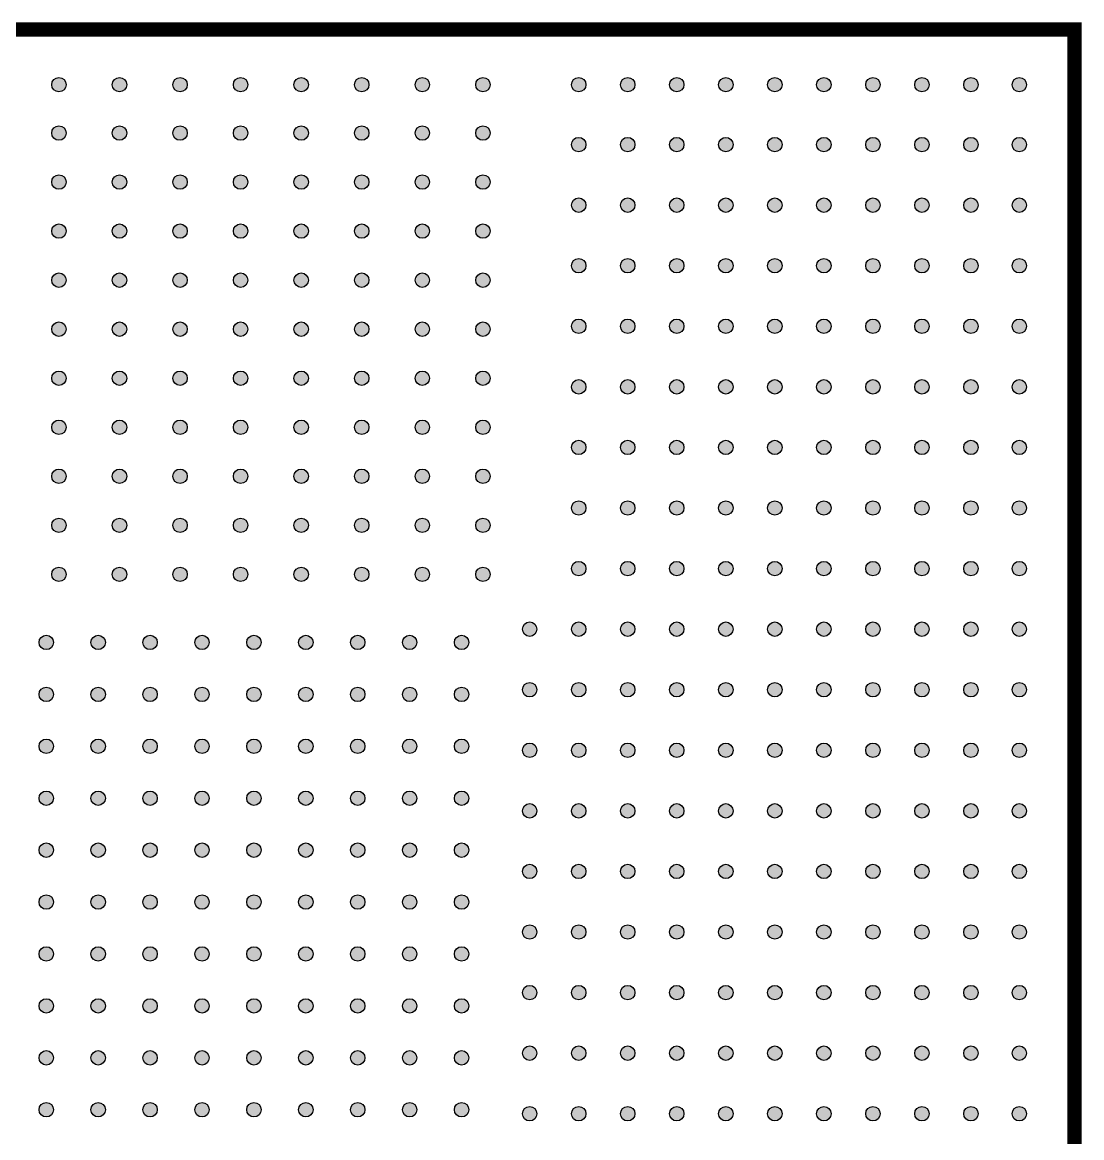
# Model space of a CAD drawing. Extents: x -754 to 779, y -779 to 754.
# Drawn here: x 19 to 754, y -19 to 754 of the extents above; entities that cross this region are included whole.
import ezdxf

# ---------------------------------------------------------------- set-up
doc = ezdxf.new("R2010")
doc.units = 0
doc.header["$MEASUREMENT"] = 0
doc.layers.add('PART_PADS_SMD_TOP', color=20, linetype='CONTINUOUS')
doc.layers.add('SILKSCREEN_OUTLINES_TOP', color=104, linetype='CONTINUOUS')

msp = doc.modelspace()

# ---------------------------------------------------------------- hatches: boundary and pattern name
at = {"layer": 'PART_PADS_SMD_TOP'}
h = msp.add_hatch(color=256, dxfattribs=at)
edge = h.paths.add_edge_path()
edge.add_arc((44.78, 710.75), 5, 0, 360)
h = msp.add_hatch(color=256, dxfattribs=at)
edge = h.paths.add_edge_path()
edge.add_arc((86.78, 710.75), 5, 0, 360)
h = msp.add_hatch(color=256, dxfattribs=at)
edge = h.paths.add_edge_path()
edge.add_arc((128.78, 710.75), 5, 0, 360)
h = msp.add_hatch(color=256, dxfattribs=at)
edge = h.paths.add_edge_path()
edge.add_arc((170.78, 710.75), 5, 0, 360)
h = msp.add_hatch(color=256, dxfattribs=at)
edge = h.paths.add_edge_path()
edge.add_arc((212.78, 710.75), 5, 0, 360)
h = msp.add_hatch(color=256, dxfattribs=at)
edge = h.paths.add_edge_path()
edge.add_arc((254.78, 710.75), 5, 0, 360)
h = msp.add_hatch(color=256, dxfattribs=at)
edge = h.paths.add_edge_path()
edge.add_arc((296.78, 710.75), 5, 0, 360)
h = msp.add_hatch(color=256, dxfattribs=at)
edge = h.paths.add_edge_path()
edge.add_arc((338.78, 710.75), 5, 0, 360)
h = msp.add_hatch(color=256, dxfattribs=at)
edge = h.paths.add_edge_path()
edge.add_arc((405.22, 710.75), 5, 0, 360)
h = msp.add_hatch(color=256, dxfattribs=at)
edge = h.paths.add_edge_path()
edge.add_arc((439.22, 710.75), 5, 0, 360)
h = msp.add_hatch(color=256, dxfattribs=at)
edge = h.paths.add_edge_path()
edge.add_arc((473.22, 710.75), 5, 0, 360)
h = msp.add_hatch(color=256, dxfattribs=at)
edge = h.paths.add_edge_path()
edge.add_arc((507.22, 710.75), 5, 0, 360)
h = msp.add_hatch(color=256, dxfattribs=at)
edge = h.paths.add_edge_path()
edge.add_arc((541.22, 710.75), 5, 0, 360)
h = msp.add_hatch(color=256, dxfattribs=at)
edge = h.paths.add_edge_path()
edge.add_arc((575.22, 710.75), 5, 0, 360)
h = msp.add_hatch(color=256, dxfattribs=at)
edge = h.paths.add_edge_path()
edge.add_arc((609.22, 710.75), 5, 0, 360)
h = msp.add_hatch(color=256, dxfattribs=at)
edge = h.paths.add_edge_path()
edge.add_arc((643.22, 710.75), 5, 0, 360)
h = msp.add_hatch(color=256, dxfattribs=at)
edge = h.paths.add_edge_path()
edge.add_arc((677.22, 710.75), 5, 0, 360)
h = msp.add_hatch(color=256, dxfattribs=at)
edge = h.paths.add_edge_path()
edge.add_arc((710.75, 710.75), 5, 0, 360)
h = msp.add_hatch(color=256, dxfattribs=at)
edge = h.paths.add_edge_path()
edge.add_arc((44.78, 677.22), 5, 0, 360)
h = msp.add_hatch(color=256, dxfattribs=at)
edge = h.paths.add_edge_path()
edge.add_arc((86.78, 677.22), 5, 0, 360)
h = msp.add_hatch(color=256, dxfattribs=at)
edge = h.paths.add_edge_path()
edge.add_arc((128.78, 677.22), 5, 0, 360)
h = msp.add_hatch(color=256, dxfattribs=at)
edge = h.paths.add_edge_path()
edge.add_arc((170.78, 677.22), 5, 0, 360)
h = msp.add_hatch(color=256, dxfattribs=at)
edge = h.paths.add_edge_path()
edge.add_arc((212.78, 677.22), 5, 0, 360)
h = msp.add_hatch(color=256, dxfattribs=at)
edge = h.paths.add_edge_path()
edge.add_arc((254.78, 677.22), 5, 0, 360)
h = msp.add_hatch(color=256, dxfattribs=at)
edge = h.paths.add_edge_path()
edge.add_arc((296.78, 677.22), 5, 0, 360)
h = msp.add_hatch(color=256, dxfattribs=at)
edge = h.paths.add_edge_path()
edge.add_arc((338.78, 677.22), 5, 0, 360)
h = msp.add_hatch(color=256, dxfattribs=at)
edge = h.paths.add_edge_path()
edge.add_arc((405.22, 669.22), 5, 0, 360)
h = msp.add_hatch(color=256, dxfattribs=at)
edge = h.paths.add_edge_path()
edge.add_arc((439.22, 669.22), 5, 0, 360)
h = msp.add_hatch(color=256, dxfattribs=at)
edge = h.paths.add_edge_path()
edge.add_arc((473.22, 669.22), 5, 0, 360)
h = msp.add_hatch(color=256, dxfattribs=at)
edge = h.paths.add_edge_path()
edge.add_arc((507.22, 669.22), 5, 0, 360)
h = msp.add_hatch(color=256, dxfattribs=at)
edge = h.paths.add_edge_path()
edge.add_arc((541.22, 669.22), 5, 0, 360)
h = msp.add_hatch(color=256, dxfattribs=at)
edge = h.paths.add_edge_path()
edge.add_arc((575.22, 669.22), 5, 0, 360)
h = msp.add_hatch(color=256, dxfattribs=at)
edge = h.paths.add_edge_path()
edge.add_arc((609.22, 669.22), 5, 0, 360)
h = msp.add_hatch(color=256, dxfattribs=at)
edge = h.paths.add_edge_path()
edge.add_arc((643.22, 669.22), 5, 0, 360)
h = msp.add_hatch(color=256, dxfattribs=at)
edge = h.paths.add_edge_path()
edge.add_arc((677.22, 669.22), 5, 0, 360)
h = msp.add_hatch(color=256, dxfattribs=at)
edge = h.paths.add_edge_path()
edge.add_arc((710.75, 669.22), 5, 0, 360)
h = msp.add_hatch(color=256, dxfattribs=at)
edge = h.paths.add_edge_path()
edge.add_arc((44.78, 643.22), 5, 0, 360)
h = msp.add_hatch(color=256, dxfattribs=at)
edge = h.paths.add_edge_path()
edge.add_arc((86.78, 643.22), 5, 0, 360)
h = msp.add_hatch(color=256, dxfattribs=at)
edge = h.paths.add_edge_path()
edge.add_arc((128.78, 643.22), 5, 0, 360)
h = msp.add_hatch(color=256, dxfattribs=at)
edge = h.paths.add_edge_path()
edge.add_arc((170.78, 643.22), 5, 0, 360)
h = msp.add_hatch(color=256, dxfattribs=at)
edge = h.paths.add_edge_path()
edge.add_arc((212.78, 643.22), 5, 0, 360)
h = msp.add_hatch(color=256, dxfattribs=at)
edge = h.paths.add_edge_path()
edge.add_arc((254.78, 643.22), 5, 0, 360)
h = msp.add_hatch(color=256, dxfattribs=at)
edge = h.paths.add_edge_path()
edge.add_arc((296.78, 643.22), 5, 0, 360)
h = msp.add_hatch(color=256, dxfattribs=at)
edge = h.paths.add_edge_path()
edge.add_arc((338.78, 643.22), 5, 0, 360)
h = msp.add_hatch(color=256, dxfattribs=at)
edge = h.paths.add_edge_path()
edge.add_arc((405.22, 627.22), 5, 0, 360)
h = msp.add_hatch(color=256, dxfattribs=at)
edge = h.paths.add_edge_path()
edge.add_arc((439.22, 627.22), 5, 0, 360)
h = msp.add_hatch(color=256, dxfattribs=at)
edge = h.paths.add_edge_path()
edge.add_arc((473.22, 627.22), 5, 0, 360)
h = msp.add_hatch(color=256, dxfattribs=at)
edge = h.paths.add_edge_path()
edge.add_arc((507.22, 627.22), 5, 0, 360)
h = msp.add_hatch(color=256, dxfattribs=at)
edge = h.paths.add_edge_path()
edge.add_arc((541.22, 627.22), 5, 0, 360)
h = msp.add_hatch(color=256, dxfattribs=at)
edge = h.paths.add_edge_path()
edge.add_arc((575.22, 627.22), 5, 0, 360)
h = msp.add_hatch(color=256, dxfattribs=at)
edge = h.paths.add_edge_path()
edge.add_arc((609.22, 627.22), 5, 0, 360)
h = msp.add_hatch(color=256, dxfattribs=at)
edge = h.paths.add_edge_path()
edge.add_arc((643.22, 627.22), 5, 0, 360)
h = msp.add_hatch(color=256, dxfattribs=at)
edge = h.paths.add_edge_path()
edge.add_arc((677.22, 627.22), 5, 0, 360)
h = msp.add_hatch(color=256, dxfattribs=at)
edge = h.paths.add_edge_path()
edge.add_arc((710.75, 627.22), 5, 0, 360)
h = msp.add_hatch(color=256, dxfattribs=at)
edge = h.paths.add_edge_path()
edge.add_arc((44.78, 609.22), 5, 0, 360)
h = msp.add_hatch(color=256, dxfattribs=at)
edge = h.paths.add_edge_path()
edge.add_arc((86.78, 609.22), 5, 0, 360)
h = msp.add_hatch(color=256, dxfattribs=at)
edge = h.paths.add_edge_path()
edge.add_arc((128.78, 609.22), 5, 0, 360)
h = msp.add_hatch(color=256, dxfattribs=at)
edge = h.paths.add_edge_path()
edge.add_arc((170.78, 609.22), 5, 0, 360)
h = msp.add_hatch(color=256, dxfattribs=at)
edge = h.paths.add_edge_path()
edge.add_arc((212.78, 609.22), 5, 0, 360)
h = msp.add_hatch(color=256, dxfattribs=at)
edge = h.paths.add_edge_path()
edge.add_arc((254.78, 609.22), 5, 0, 360)
h = msp.add_hatch(color=256, dxfattribs=at)
edge = h.paths.add_edge_path()
edge.add_arc((296.78, 609.22), 5, 0, 360)
h = msp.add_hatch(color=256, dxfattribs=at)
edge = h.paths.add_edge_path()
edge.add_arc((338.78, 609.22), 5, 0, 360)
h = msp.add_hatch(color=256, dxfattribs=at)
edge = h.paths.add_edge_path()
edge.add_arc((405.22, 585.22), 5, 0, 360)
h = msp.add_hatch(color=256, dxfattribs=at)
edge = h.paths.add_edge_path()
edge.add_arc((439.22, 585.22), 5, 0, 360)
h = msp.add_hatch(color=256, dxfattribs=at)
edge = h.paths.add_edge_path()
edge.add_arc((473.22, 585.22), 5, 0, 360)
h = msp.add_hatch(color=256, dxfattribs=at)
edge = h.paths.add_edge_path()
edge.add_arc((507.22, 585.22), 5, 0, 360)
h = msp.add_hatch(color=256, dxfattribs=at)
edge = h.paths.add_edge_path()
edge.add_arc((541.22, 585.22), 5, 0, 360)
h = msp.add_hatch(color=256, dxfattribs=at)
edge = h.paths.add_edge_path()
edge.add_arc((575.22, 585.22), 5, 0, 360)
h = msp.add_hatch(color=256, dxfattribs=at)
edge = h.paths.add_edge_path()
edge.add_arc((609.22, 585.22), 5, 0, 360)
h = msp.add_hatch(color=256, dxfattribs=at)
edge = h.paths.add_edge_path()
edge.add_arc((643.22, 585.22), 5, 0, 360)
h = msp.add_hatch(color=256, dxfattribs=at)
edge = h.paths.add_edge_path()
edge.add_arc((677.22, 585.22), 5, 0, 360)
h = msp.add_hatch(color=256, dxfattribs=at)
edge = h.paths.add_edge_path()
edge.add_arc((710.75, 585.22), 5, 0, 360)
h = msp.add_hatch(color=256, dxfattribs=at)
edge = h.paths.add_edge_path()
edge.add_arc((44.78, 575.22), 5, 0, 360)
h = msp.add_hatch(color=256, dxfattribs=at)
edge = h.paths.add_edge_path()
edge.add_arc((86.78, 575.22), 5, 0, 360)
h = msp.add_hatch(color=256, dxfattribs=at)
edge = h.paths.add_edge_path()
edge.add_arc((128.78, 575.22), 5, 0, 360)
h = msp.add_hatch(color=256, dxfattribs=at)
edge = h.paths.add_edge_path()
edge.add_arc((170.78, 575.22), 5, 0, 360)
h = msp.add_hatch(color=256, dxfattribs=at)
edge = h.paths.add_edge_path()
edge.add_arc((212.78, 575.22), 5, 0, 360)
h = msp.add_hatch(color=256, dxfattribs=at)
edge = h.paths.add_edge_path()
edge.add_arc((254.78, 575.22), 5, 0, 360)
h = msp.add_hatch(color=256, dxfattribs=at)
edge = h.paths.add_edge_path()
edge.add_arc((296.78, 575.22), 5, 0, 360)
h = msp.add_hatch(color=256, dxfattribs=at)
edge = h.paths.add_edge_path()
edge.add_arc((338.78, 575.22), 5, 0, 360)
h = msp.add_hatch(color=256, dxfattribs=at)
edge = h.paths.add_edge_path()
edge.add_arc((44.78, 541.22), 5, 0, 360)
h = msp.add_hatch(color=256, dxfattribs=at)
edge = h.paths.add_edge_path()
edge.add_arc((86.78, 541.22), 5, 0, 360)
h = msp.add_hatch(color=256, dxfattribs=at)
edge = h.paths.add_edge_path()
edge.add_arc((128.78, 541.22), 5, 0, 360)
h = msp.add_hatch(color=256, dxfattribs=at)
edge = h.paths.add_edge_path()
edge.add_arc((170.78, 541.22), 5, 0, 360)
h = msp.add_hatch(color=256, dxfattribs=at)
edge = h.paths.add_edge_path()
edge.add_arc((212.78, 541.22), 5, 0, 360)
h = msp.add_hatch(color=256, dxfattribs=at)
edge = h.paths.add_edge_path()
edge.add_arc((254.78, 541.22), 5, 0, 360)
h = msp.add_hatch(color=256, dxfattribs=at)
edge = h.paths.add_edge_path()
edge.add_arc((296.78, 541.22), 5, 0, 360)
h = msp.add_hatch(color=256, dxfattribs=at)
edge = h.paths.add_edge_path()
edge.add_arc((338.78, 541.22), 5, 0, 360)
h = msp.add_hatch(color=256, dxfattribs=at)
edge = h.paths.add_edge_path()
edge.add_arc((405.22, 543.22), 5, 0, 360)
h = msp.add_hatch(color=256, dxfattribs=at)
edge = h.paths.add_edge_path()
edge.add_arc((439.22, 543.22), 5, 0, 360)
h = msp.add_hatch(color=256, dxfattribs=at)
edge = h.paths.add_edge_path()
edge.add_arc((473.22, 543.22), 5, 0, 360)
h = msp.add_hatch(color=256, dxfattribs=at)
edge = h.paths.add_edge_path()
edge.add_arc((507.22, 543.22), 5, 0, 360)
h = msp.add_hatch(color=256, dxfattribs=at)
edge = h.paths.add_edge_path()
edge.add_arc((541.22, 543.22), 5, 0, 360)
h = msp.add_hatch(color=256, dxfattribs=at)
edge = h.paths.add_edge_path()
edge.add_arc((575.22, 543.22), 5, 0, 360)
h = msp.add_hatch(color=256, dxfattribs=at)
edge = h.paths.add_edge_path()
edge.add_arc((609.22, 543.22), 5, 0, 360)
h = msp.add_hatch(color=256, dxfattribs=at)
edge = h.paths.add_edge_path()
edge.add_arc((643.22, 543.22), 5, 0, 360)
h = msp.add_hatch(color=256, dxfattribs=at)
edge = h.paths.add_edge_path()
edge.add_arc((677.22, 543.22), 5, 0, 360)
h = msp.add_hatch(color=256, dxfattribs=at)
edge = h.paths.add_edge_path()
edge.add_arc((710.75, 543.22), 5, 0, 360)
h = msp.add_hatch(color=256, dxfattribs=at)
edge = h.paths.add_edge_path()
edge.add_arc((44.78, 507.22), 5, 0, 360)
h = msp.add_hatch(color=256, dxfattribs=at)
edge = h.paths.add_edge_path()
edge.add_arc((86.78, 507.22), 5, 0, 360)
h = msp.add_hatch(color=256, dxfattribs=at)
edge = h.paths.add_edge_path()
edge.add_arc((128.78, 507.22), 5, 0, 360)
h = msp.add_hatch(color=256, dxfattribs=at)
edge = h.paths.add_edge_path()
edge.add_arc((170.78, 507.22), 5, 0, 360)
h = msp.add_hatch(color=256, dxfattribs=at)
edge = h.paths.add_edge_path()
edge.add_arc((212.78, 507.22), 5, 0, 360)
h = msp.add_hatch(color=256, dxfattribs=at)
edge = h.paths.add_edge_path()
edge.add_arc((254.78, 507.22), 5, 0, 360)
h = msp.add_hatch(color=256, dxfattribs=at)
edge = h.paths.add_edge_path()
edge.add_arc((296.78, 507.22), 5, 0, 360)
h = msp.add_hatch(color=256, dxfattribs=at)
edge = h.paths.add_edge_path()
edge.add_arc((338.78, 507.22), 5, 0, 360)
h = msp.add_hatch(color=256, dxfattribs=at)
edge = h.paths.add_edge_path()
edge.add_arc((405.22, 501.22), 5, 0, 360)
h = msp.add_hatch(color=256, dxfattribs=at)
edge = h.paths.add_edge_path()
edge.add_arc((439.22, 501.22), 5, 0, 360)
h = msp.add_hatch(color=256, dxfattribs=at)
edge = h.paths.add_edge_path()
edge.add_arc((473.22, 501.22), 5, 0, 360)
h = msp.add_hatch(color=256, dxfattribs=at)
edge = h.paths.add_edge_path()
edge.add_arc((507.22, 501.22), 5, 0, 360)
h = msp.add_hatch(color=256, dxfattribs=at)
edge = h.paths.add_edge_path()
edge.add_arc((541.22, 501.22), 5, 0, 360)
h = msp.add_hatch(color=256, dxfattribs=at)
edge = h.paths.add_edge_path()
edge.add_arc((575.22, 501.22), 5, 0, 360)
h = msp.add_hatch(color=256, dxfattribs=at)
edge = h.paths.add_edge_path()
edge.add_arc((609.22, 501.22), 5, 0, 360)
h = msp.add_hatch(color=256, dxfattribs=at)
edge = h.paths.add_edge_path()
edge.add_arc((643.22, 501.22), 5, 0, 360)
h = msp.add_hatch(color=256, dxfattribs=at)
edge = h.paths.add_edge_path()
edge.add_arc((677.22, 501.22), 5, 0, 360)
h = msp.add_hatch(color=256, dxfattribs=at)
edge = h.paths.add_edge_path()
edge.add_arc((710.75, 501.22), 5, 0, 360)
h = msp.add_hatch(color=256, dxfattribs=at)
edge = h.paths.add_edge_path()
edge.add_arc((44.78, 473.22), 5, 0, 360)
h = msp.add_hatch(color=256, dxfattribs=at)
edge = h.paths.add_edge_path()
edge.add_arc((86.78, 473.22), 5, 0, 360)
h = msp.add_hatch(color=256, dxfattribs=at)
edge = h.paths.add_edge_path()
edge.add_arc((128.78, 473.22), 5, 0, 360)
h = msp.add_hatch(color=256, dxfattribs=at)
edge = h.paths.add_edge_path()
edge.add_arc((170.78, 473.22), 5, 0, 360)
h = msp.add_hatch(color=256, dxfattribs=at)
edge = h.paths.add_edge_path()
edge.add_arc((212.78, 473.22), 5, 0, 360)
h = msp.add_hatch(color=256, dxfattribs=at)
edge = h.paths.add_edge_path()
edge.add_arc((254.78, 473.22), 5, 0, 360)
h = msp.add_hatch(color=256, dxfattribs=at)
edge = h.paths.add_edge_path()
edge.add_arc((296.78, 473.22), 5, 0, 360)
h = msp.add_hatch(color=256, dxfattribs=at)
edge = h.paths.add_edge_path()
edge.add_arc((338.78, 473.22), 5, 0, 360)
h = msp.add_hatch(color=256, dxfattribs=at)
edge = h.paths.add_edge_path()
edge.add_arc((405.22, 459.22), 5, 0, 360)
h = msp.add_hatch(color=256, dxfattribs=at)
edge = h.paths.add_edge_path()
edge.add_arc((439.22, 459.22), 5, 0, 360)
h = msp.add_hatch(color=256, dxfattribs=at)
edge = h.paths.add_edge_path()
edge.add_arc((473.22, 459.22), 5, 0, 360)
h = msp.add_hatch(color=256, dxfattribs=at)
edge = h.paths.add_edge_path()
edge.add_arc((507.22, 459.22), 5, 0, 360)
h = msp.add_hatch(color=256, dxfattribs=at)
edge = h.paths.add_edge_path()
edge.add_arc((541.22, 459.22), 5, 0, 360)
h = msp.add_hatch(color=256, dxfattribs=at)
edge = h.paths.add_edge_path()
edge.add_arc((575.22, 459.22), 5, 0, 360)
h = msp.add_hatch(color=256, dxfattribs=at)
edge = h.paths.add_edge_path()
edge.add_arc((609.22, 459.22), 5, 0, 360)
h = msp.add_hatch(color=256, dxfattribs=at)
edge = h.paths.add_edge_path()
edge.add_arc((643.22, 459.22), 5, 0, 360)
h = msp.add_hatch(color=256, dxfattribs=at)
edge = h.paths.add_edge_path()
edge.add_arc((677.22, 459.22), 5, 0, 360)
h = msp.add_hatch(color=256, dxfattribs=at)
edge = h.paths.add_edge_path()
edge.add_arc((710.75, 459.22), 5, 0, 360)
h = msp.add_hatch(color=256, dxfattribs=at)
edge = h.paths.add_edge_path()
edge.add_arc((44.78, 439.22), 5, 0, 360)
h = msp.add_hatch(color=256, dxfattribs=at)
edge = h.paths.add_edge_path()
edge.add_arc((86.78, 439.22), 5, 0, 360)
h = msp.add_hatch(color=256, dxfattribs=at)
edge = h.paths.add_edge_path()
edge.add_arc((128.78, 439.22), 5, 0, 360)
h = msp.add_hatch(color=256, dxfattribs=at)
edge = h.paths.add_edge_path()
edge.add_arc((170.78, 439.22), 5, 0, 360)
h = msp.add_hatch(color=256, dxfattribs=at)
edge = h.paths.add_edge_path()
edge.add_arc((212.78, 439.22), 5, 0, 360)
h = msp.add_hatch(color=256, dxfattribs=at)
edge = h.paths.add_edge_path()
edge.add_arc((254.78, 439.22), 5, 0, 360)
h = msp.add_hatch(color=256, dxfattribs=at)
edge = h.paths.add_edge_path()
edge.add_arc((296.78, 439.22), 5, 0, 360)
h = msp.add_hatch(color=256, dxfattribs=at)
edge = h.paths.add_edge_path()
edge.add_arc((338.78, 439.22), 5, 0, 360)
h = msp.add_hatch(color=256, dxfattribs=at)
edge = h.paths.add_edge_path()
edge.add_arc((405.22, 417.22), 5, 0, 360)
h = msp.add_hatch(color=256, dxfattribs=at)
edge = h.paths.add_edge_path()
edge.add_arc((439.22, 417.22), 5, 0, 360)
h = msp.add_hatch(color=256, dxfattribs=at)
edge = h.paths.add_edge_path()
edge.add_arc((473.22, 417.22), 5, 0, 360)
h = msp.add_hatch(color=256, dxfattribs=at)
edge = h.paths.add_edge_path()
edge.add_arc((507.22, 417.22), 5, 0, 360)
h = msp.add_hatch(color=256, dxfattribs=at)
edge = h.paths.add_edge_path()
edge.add_arc((541.22, 417.22), 5, 0, 360)
h = msp.add_hatch(color=256, dxfattribs=at)
edge = h.paths.add_edge_path()
edge.add_arc((575.22, 417.22), 5, 0, 360)
h = msp.add_hatch(color=256, dxfattribs=at)
edge = h.paths.add_edge_path()
edge.add_arc((609.22, 417.22), 5, 0, 360)
h = msp.add_hatch(color=256, dxfattribs=at)
edge = h.paths.add_edge_path()
edge.add_arc((643.22, 417.22), 5, 0, 360)
h = msp.add_hatch(color=256, dxfattribs=at)
edge = h.paths.add_edge_path()
edge.add_arc((677.22, 417.22), 5, 0, 360)
h = msp.add_hatch(color=256, dxfattribs=at)
edge = h.paths.add_edge_path()
edge.add_arc((710.75, 417.22), 5, 0, 360)
h = msp.add_hatch(color=256, dxfattribs=at)
edge = h.paths.add_edge_path()
edge.add_arc((44.78, 405.22), 5, 0, 360)
h = msp.add_hatch(color=256, dxfattribs=at)
edge = h.paths.add_edge_path()
edge.add_arc((86.78, 405.22), 5, 0, 360)
h = msp.add_hatch(color=256, dxfattribs=at)
edge = h.paths.add_edge_path()
edge.add_arc((128.78, 405.22), 5, 0, 360)
h = msp.add_hatch(color=256, dxfattribs=at)
edge = h.paths.add_edge_path()
edge.add_arc((170.78, 405.22), 5, 0, 360)
h = msp.add_hatch(color=256, dxfattribs=at)
edge = h.paths.add_edge_path()
edge.add_arc((212.78, 405.22), 5, 0, 360)
h = msp.add_hatch(color=256, dxfattribs=at)
edge = h.paths.add_edge_path()
edge.add_arc((254.78, 405.22), 5, 0, 360)
h = msp.add_hatch(color=256, dxfattribs=at)
edge = h.paths.add_edge_path()
edge.add_arc((296.78, 405.22), 5, 0, 360)
h = msp.add_hatch(color=256, dxfattribs=at)
edge = h.paths.add_edge_path()
edge.add_arc((338.78, 405.22), 5, 0, 360)
h = msp.add_hatch(color=256, dxfattribs=at)
edge = h.paths.add_edge_path()
edge.add_arc((405.22, 375.22), 5, 0, 360)
h = msp.add_hatch(color=256, dxfattribs=at)
edge = h.paths.add_edge_path()
edge.add_arc((439.22, 375.22), 5, 0, 360)
h = msp.add_hatch(color=256, dxfattribs=at)
edge = h.paths.add_edge_path()
edge.add_arc((473.22, 375.22), 5, 0, 360)
h = msp.add_hatch(color=256, dxfattribs=at)
edge = h.paths.add_edge_path()
edge.add_arc((507.22, 375.22), 5, 0, 360)
h = msp.add_hatch(color=256, dxfattribs=at)
edge = h.paths.add_edge_path()
edge.add_arc((541.22, 375.22), 5, 0, 360)
h = msp.add_hatch(color=256, dxfattribs=at)
edge = h.paths.add_edge_path()
edge.add_arc((575.22, 375.22), 5, 0, 360)
h = msp.add_hatch(color=256, dxfattribs=at)
edge = h.paths.add_edge_path()
edge.add_arc((609.22, 375.22), 5, 0, 360)
h = msp.add_hatch(color=256, dxfattribs=at)
edge = h.paths.add_edge_path()
edge.add_arc((643.22, 375.22), 5, 0, 360)
h = msp.add_hatch(color=256, dxfattribs=at)
edge = h.paths.add_edge_path()
edge.add_arc((677.22, 375.22), 5, 0, 360)
h = msp.add_hatch(color=256, dxfattribs=at)
edge = h.paths.add_edge_path()
edge.add_arc((710.75, 375.22), 5, 0, 360)
h = msp.add_hatch(color=256, dxfattribs=at)
edge = h.paths.add_edge_path()
edge.add_arc((44.78, 371.22), 5, 0, 360)
h = msp.add_hatch(color=256, dxfattribs=at)
edge = h.paths.add_edge_path()
edge.add_arc((86.78, 371.22), 5, 0, 360)
h = msp.add_hatch(color=256, dxfattribs=at)
edge = h.paths.add_edge_path()
edge.add_arc((128.78, 371.22), 5, 0, 360)
h = msp.add_hatch(color=256, dxfattribs=at)
edge = h.paths.add_edge_path()
edge.add_arc((170.78, 371.22), 5, 0, 360)
h = msp.add_hatch(color=256, dxfattribs=at)
edge = h.paths.add_edge_path()
edge.add_arc((212.78, 371.22), 5, 0, 360)
h = msp.add_hatch(color=256, dxfattribs=at)
edge = h.paths.add_edge_path()
edge.add_arc((254.78, 371.22), 5, 0, 360)
h = msp.add_hatch(color=256, dxfattribs=at)
edge = h.paths.add_edge_path()
edge.add_arc((296.78, 371.22), 5, 0, 360)
h = msp.add_hatch(color=256, dxfattribs=at)
edge = h.paths.add_edge_path()
edge.add_arc((338.78, 371.22), 5, 0, 360)
h = msp.add_hatch(color=256, dxfattribs=at)
edge = h.paths.add_edge_path()
edge.add_arc((371.22, 333.22), 5, 0, 360)
h = msp.add_hatch(color=256, dxfattribs=at)
edge = h.paths.add_edge_path()
edge.add_arc((405.22, 333.22), 5, 0, 360)
h = msp.add_hatch(color=256, dxfattribs=at)
edge = h.paths.add_edge_path()
edge.add_arc((439.22, 333.22), 5, 0, 360)
h = msp.add_hatch(color=256, dxfattribs=at)
edge = h.paths.add_edge_path()
edge.add_arc((473.22, 333.22), 5, 0, 360)
h = msp.add_hatch(color=256, dxfattribs=at)
edge = h.paths.add_edge_path()
edge.add_arc((507.22, 333.22), 5, 0, 360)
h = msp.add_hatch(color=256, dxfattribs=at)
edge = h.paths.add_edge_path()
edge.add_arc((541.22, 333.22), 5, 0, 360)
h = msp.add_hatch(color=256, dxfattribs=at)
edge = h.paths.add_edge_path()
edge.add_arc((575.22, 333.22), 5, 0, 360)
h = msp.add_hatch(color=256, dxfattribs=at)
edge = h.paths.add_edge_path()
edge.add_arc((609.22, 333.22), 5, 0, 360)
h = msp.add_hatch(color=256, dxfattribs=at)
edge = h.paths.add_edge_path()
edge.add_arc((643.22, 333.22), 5, 0, 360)
h = msp.add_hatch(color=256, dxfattribs=at)
edge = h.paths.add_edge_path()
edge.add_arc((677.22, 333.22), 5, 0, 360)
h = msp.add_hatch(color=256, dxfattribs=at)
edge = h.paths.add_edge_path()
edge.add_arc((710.75, 333.22), 5, 0, 360)
h = msp.add_hatch(color=256, dxfattribs=at)
edge = h.paths.add_edge_path()
edge.add_arc((36, 324), 5, 0, 360)
h = msp.add_hatch(color=256, dxfattribs=at)
edge = h.paths.add_edge_path()
edge.add_arc((72, 324), 5, 0, 360)
h = msp.add_hatch(color=256, dxfattribs=at)
edge = h.paths.add_edge_path()
edge.add_arc((108, 324), 5, 0, 360)
h = msp.add_hatch(color=256, dxfattribs=at)
edge = h.paths.add_edge_path()
edge.add_arc((144, 324), 5, 0, 360)
h = msp.add_hatch(color=256, dxfattribs=at)
edge = h.paths.add_edge_path()
edge.add_arc((180, 324), 5, 0, 360)
h = msp.add_hatch(color=256, dxfattribs=at)
edge = h.paths.add_edge_path()
edge.add_arc((216, 324), 5, 0, 360)
h = msp.add_hatch(color=256, dxfattribs=at)
edge = h.paths.add_edge_path()
edge.add_arc((252, 324), 5, 0, 360)
h = msp.add_hatch(color=256, dxfattribs=at)
edge = h.paths.add_edge_path()
edge.add_arc((288, 324), 5, 0, 360)
h = msp.add_hatch(color=256, dxfattribs=at)
edge = h.paths.add_edge_path()
edge.add_arc((324, 324), 5, 0, 360)
h = msp.add_hatch(color=256, dxfattribs=at)
edge = h.paths.add_edge_path()
edge.add_arc((371.22, 291.22), 5, 0, 360)
h = msp.add_hatch(color=256, dxfattribs=at)
edge = h.paths.add_edge_path()
edge.add_arc((405.22, 291.22), 5, 0, 360)
h = msp.add_hatch(color=256, dxfattribs=at)
edge = h.paths.add_edge_path()
edge.add_arc((439.22, 291.22), 5, 0, 360)
h = msp.add_hatch(color=256, dxfattribs=at)
edge = h.paths.add_edge_path()
edge.add_arc((473.22, 291.22), 5, 0, 360)
h = msp.add_hatch(color=256, dxfattribs=at)
edge = h.paths.add_edge_path()
edge.add_arc((507.22, 291.22), 5, 0, 360)
h = msp.add_hatch(color=256, dxfattribs=at)
edge = h.paths.add_edge_path()
edge.add_arc((541.22, 291.22), 5, 0, 360)
h = msp.add_hatch(color=256, dxfattribs=at)
edge = h.paths.add_edge_path()
edge.add_arc((575.22, 291.22), 5, 0, 360)
h = msp.add_hatch(color=256, dxfattribs=at)
edge = h.paths.add_edge_path()
edge.add_arc((609.22, 291.22), 5, 0, 360)
h = msp.add_hatch(color=256, dxfattribs=at)
edge = h.paths.add_edge_path()
edge.add_arc((643.22, 291.22), 5, 0, 360)
h = msp.add_hatch(color=256, dxfattribs=at)
edge = h.paths.add_edge_path()
edge.add_arc((677.22, 291.22), 5, 0, 360)
h = msp.add_hatch(color=256, dxfattribs=at)
edge = h.paths.add_edge_path()
edge.add_arc((710.75, 291.22), 5, 0, 360)
h = msp.add_hatch(color=256, dxfattribs=at)
edge = h.paths.add_edge_path()
edge.add_arc((36, 288), 5, 0, 360)
h = msp.add_hatch(color=256, dxfattribs=at)
edge = h.paths.add_edge_path()
edge.add_arc((72, 288), 5, 0, 360)
h = msp.add_hatch(color=256, dxfattribs=at)
edge = h.paths.add_edge_path()
edge.add_arc((108, 288), 5, 0, 360)
h = msp.add_hatch(color=256, dxfattribs=at)
edge = h.paths.add_edge_path()
edge.add_arc((144, 288), 5, 0, 360)
h = msp.add_hatch(color=256, dxfattribs=at)
edge = h.paths.add_edge_path()
edge.add_arc((180, 288), 5, 0, 360)
h = msp.add_hatch(color=256, dxfattribs=at)
edge = h.paths.add_edge_path()
edge.add_arc((216, 288), 5, 0, 360)
h = msp.add_hatch(color=256, dxfattribs=at)
edge = h.paths.add_edge_path()
edge.add_arc((252, 288), 5, 0, 360)
h = msp.add_hatch(color=256, dxfattribs=at)
edge = h.paths.add_edge_path()
edge.add_arc((288, 288), 5, 0, 360)
h = msp.add_hatch(color=256, dxfattribs=at)
edge = h.paths.add_edge_path()
edge.add_arc((324, 288), 5, 0, 360)
h = msp.add_hatch(color=256, dxfattribs=at)
edge = h.paths.add_edge_path()
edge.add_arc((36, 252), 5, 0, 360)
h = msp.add_hatch(color=256, dxfattribs=at)
edge = h.paths.add_edge_path()
edge.add_arc((72, 252), 5, 0, 360)
h = msp.add_hatch(color=256, dxfattribs=at)
edge = h.paths.add_edge_path()
edge.add_arc((108, 252), 5, 0, 360)
h = msp.add_hatch(color=256, dxfattribs=at)
edge = h.paths.add_edge_path()
edge.add_arc((144, 252), 5, 0, 360)
h = msp.add_hatch(color=256, dxfattribs=at)
edge = h.paths.add_edge_path()
edge.add_arc((180, 252), 5, 0, 360)
h = msp.add_hatch(color=256, dxfattribs=at)
edge = h.paths.add_edge_path()
edge.add_arc((216, 252), 5, 0, 360)
h = msp.add_hatch(color=256, dxfattribs=at)
edge = h.paths.add_edge_path()
edge.add_arc((252, 252), 5, 0, 360)
h = msp.add_hatch(color=256, dxfattribs=at)
edge = h.paths.add_edge_path()
edge.add_arc((288, 252), 5, 0, 360)
h = msp.add_hatch(color=256, dxfattribs=at)
edge = h.paths.add_edge_path()
edge.add_arc((324, 252), 5, 0, 360)
h = msp.add_hatch(color=256, dxfattribs=at)
edge = h.paths.add_edge_path()
edge.add_arc((371.22, 249.22), 5, 0, 360)
h = msp.add_hatch(color=256, dxfattribs=at)
edge = h.paths.add_edge_path()
edge.add_arc((405.22, 249.22), 5, 0, 360)
h = msp.add_hatch(color=256, dxfattribs=at)
edge = h.paths.add_edge_path()
edge.add_arc((439.22, 249.22), 5, 0, 360)
h = msp.add_hatch(color=256, dxfattribs=at)
edge = h.paths.add_edge_path()
edge.add_arc((473.22, 249.22), 5, 0, 360)
h = msp.add_hatch(color=256, dxfattribs=at)
edge = h.paths.add_edge_path()
edge.add_arc((507.22, 249.22), 5, 0, 360)
h = msp.add_hatch(color=256, dxfattribs=at)
edge = h.paths.add_edge_path()
edge.add_arc((541.22, 249.22), 5, 0, 360)
h = msp.add_hatch(color=256, dxfattribs=at)
edge = h.paths.add_edge_path()
edge.add_arc((575.22, 249.22), 5, 0, 360)
h = msp.add_hatch(color=256, dxfattribs=at)
edge = h.paths.add_edge_path()
edge.add_arc((609.22, 249.22), 5, 0, 360)
h = msp.add_hatch(color=256, dxfattribs=at)
edge = h.paths.add_edge_path()
edge.add_arc((643.22, 249.22), 5, 0, 360)
h = msp.add_hatch(color=256, dxfattribs=at)
edge = h.paths.add_edge_path()
edge.add_arc((677.22, 249.22), 5, 0, 360)
h = msp.add_hatch(color=256, dxfattribs=at)
edge = h.paths.add_edge_path()
edge.add_arc((710.75, 249.22), 5, 0, 360)
h = msp.add_hatch(color=256, dxfattribs=at)
edge = h.paths.add_edge_path()
edge.add_arc((36, 216), 5, 0, 360)
h = msp.add_hatch(color=256, dxfattribs=at)
edge = h.paths.add_edge_path()
edge.add_arc((72, 216), 5, 0, 360)
h = msp.add_hatch(color=256, dxfattribs=at)
edge = h.paths.add_edge_path()
edge.add_arc((108, 216), 5, 0, 360)
h = msp.add_hatch(color=256, dxfattribs=at)
edge = h.paths.add_edge_path()
edge.add_arc((144, 216), 5, 0, 360)
h = msp.add_hatch(color=256, dxfattribs=at)
edge = h.paths.add_edge_path()
edge.add_arc((180, 216), 5, 0, 360)
h = msp.add_hatch(color=256, dxfattribs=at)
edge = h.paths.add_edge_path()
edge.add_arc((216, 216), 5, 0, 360)
h = msp.add_hatch(color=256, dxfattribs=at)
edge = h.paths.add_edge_path()
edge.add_arc((252, 216), 5, 0, 360)
h = msp.add_hatch(color=256, dxfattribs=at)
edge = h.paths.add_edge_path()
edge.add_arc((288, 216), 5, 0, 360)
h = msp.add_hatch(color=256, dxfattribs=at)
edge = h.paths.add_edge_path()
edge.add_arc((324, 216), 5, 0, 360)
h = msp.add_hatch(color=256, dxfattribs=at)
edge = h.paths.add_edge_path()
edge.add_arc((371.22, 207.22), 5, 0, 360)
h = msp.add_hatch(color=256, dxfattribs=at)
edge = h.paths.add_edge_path()
edge.add_arc((405.22, 207.22), 5, 0, 360)
h = msp.add_hatch(color=256, dxfattribs=at)
edge = h.paths.add_edge_path()
edge.add_arc((439.22, 207.22), 5, 0, 360)
h = msp.add_hatch(color=256, dxfattribs=at)
edge = h.paths.add_edge_path()
edge.add_arc((473.22, 207.22), 5, 0, 360)
h = msp.add_hatch(color=256, dxfattribs=at)
edge = h.paths.add_edge_path()
edge.add_arc((507.22, 207.22), 5, 0, 360)
h = msp.add_hatch(color=256, dxfattribs=at)
edge = h.paths.add_edge_path()
edge.add_arc((541.22, 207.22), 5, 0, 360)
h = msp.add_hatch(color=256, dxfattribs=at)
edge = h.paths.add_edge_path()
edge.add_arc((575.22, 207.22), 5, 0, 360)
h = msp.add_hatch(color=256, dxfattribs=at)
edge = h.paths.add_edge_path()
edge.add_arc((609.22, 207.22), 5, 0, 360)
h = msp.add_hatch(color=256, dxfattribs=at)
edge = h.paths.add_edge_path()
edge.add_arc((643.22, 207.22), 5, 0, 360)
h = msp.add_hatch(color=256, dxfattribs=at)
edge = h.paths.add_edge_path()
edge.add_arc((677.22, 207.22), 5, 0, 360)
h = msp.add_hatch(color=256, dxfattribs=at)
edge = h.paths.add_edge_path()
edge.add_arc((710.75, 207.22), 5, 0, 360)
h = msp.add_hatch(color=256, dxfattribs=at)
edge = h.paths.add_edge_path()
edge.add_arc((36, 180), 5, 0, 360)
h = msp.add_hatch(color=256, dxfattribs=at)
edge = h.paths.add_edge_path()
edge.add_arc((72, 180), 5, 0, 360)
h = msp.add_hatch(color=256, dxfattribs=at)
edge = h.paths.add_edge_path()
edge.add_arc((108, 180), 5, 0, 360)
h = msp.add_hatch(color=256, dxfattribs=at)
edge = h.paths.add_edge_path()
edge.add_arc((144, 180), 5, 0, 360)
h = msp.add_hatch(color=256, dxfattribs=at)
edge = h.paths.add_edge_path()
edge.add_arc((180, 180), 5, 0, 360)
h = msp.add_hatch(color=256, dxfattribs=at)
edge = h.paths.add_edge_path()
edge.add_arc((216, 180), 5, 0, 360)
h = msp.add_hatch(color=256, dxfattribs=at)
edge = h.paths.add_edge_path()
edge.add_arc((252, 180), 5, 0, 360)
h = msp.add_hatch(color=256, dxfattribs=at)
edge = h.paths.add_edge_path()
edge.add_arc((288, 180), 5, 0, 360)
h = msp.add_hatch(color=256, dxfattribs=at)
edge = h.paths.add_edge_path()
edge.add_arc((324, 180), 5, 0, 360)
h = msp.add_hatch(color=256, dxfattribs=at)
edge = h.paths.add_edge_path()
edge.add_arc((371.22, 165.22), 5, 0, 360)
h = msp.add_hatch(color=256, dxfattribs=at)
edge = h.paths.add_edge_path()
edge.add_arc((405.22, 165.22), 5, 0, 360)
h = msp.add_hatch(color=256, dxfattribs=at)
edge = h.paths.add_edge_path()
edge.add_arc((439.22, 165.22), 5, 0, 360)
h = msp.add_hatch(color=256, dxfattribs=at)
edge = h.paths.add_edge_path()
edge.add_arc((473.22, 165.22), 5, 0, 360)
h = msp.add_hatch(color=256, dxfattribs=at)
edge = h.paths.add_edge_path()
edge.add_arc((507.22, 165.22), 5, 0, 360)
h = msp.add_hatch(color=256, dxfattribs=at)
edge = h.paths.add_edge_path()
edge.add_arc((541.22, 165.22), 5, 0, 360)
h = msp.add_hatch(color=256, dxfattribs=at)
edge = h.paths.add_edge_path()
edge.add_arc((575.22, 165.22), 5, 0, 360)
h = msp.add_hatch(color=256, dxfattribs=at)
edge = h.paths.add_edge_path()
edge.add_arc((609.22, 165.22), 5, 0, 360)
h = msp.add_hatch(color=256, dxfattribs=at)
edge = h.paths.add_edge_path()
edge.add_arc((643.22, 165.22), 5, 0, 360)
h = msp.add_hatch(color=256, dxfattribs=at)
edge = h.paths.add_edge_path()
edge.add_arc((677.22, 165.22), 5, 0, 360)
h = msp.add_hatch(color=256, dxfattribs=at)
edge = h.paths.add_edge_path()
edge.add_arc((710.75, 165.22), 5, 0, 360)
h = msp.add_hatch(color=256, dxfattribs=at)
edge = h.paths.add_edge_path()
edge.add_arc((36, 144), 5, 0, 360)
h = msp.add_hatch(color=256, dxfattribs=at)
edge = h.paths.add_edge_path()
edge.add_arc((72, 144), 5, 0, 360)
h = msp.add_hatch(color=256, dxfattribs=at)
edge = h.paths.add_edge_path()
edge.add_arc((108, 144), 5, 0, 360)
h = msp.add_hatch(color=256, dxfattribs=at)
edge = h.paths.add_edge_path()
edge.add_arc((144, 144), 5, 0, 360)
h = msp.add_hatch(color=256, dxfattribs=at)
edge = h.paths.add_edge_path()
edge.add_arc((180, 144), 5, 0, 360)
h = msp.add_hatch(color=256, dxfattribs=at)
edge = h.paths.add_edge_path()
edge.add_arc((216, 144), 5, 0, 360)
h = msp.add_hatch(color=256, dxfattribs=at)
edge = h.paths.add_edge_path()
edge.add_arc((252, 144), 5, 0, 360)
h = msp.add_hatch(color=256, dxfattribs=at)
edge = h.paths.add_edge_path()
edge.add_arc((288, 144), 5, 0, 360)
h = msp.add_hatch(color=256, dxfattribs=at)
edge = h.paths.add_edge_path()
edge.add_arc((324, 144), 5, 0, 360)
h = msp.add_hatch(color=256, dxfattribs=at)
edge = h.paths.add_edge_path()
edge.add_arc((371.22, 123.22), 5, 0, 360)
h = msp.add_hatch(color=256, dxfattribs=at)
edge = h.paths.add_edge_path()
edge.add_arc((405.22, 123.22), 5, 0, 360)
h = msp.add_hatch(color=256, dxfattribs=at)
edge = h.paths.add_edge_path()
edge.add_arc((439.22, 123.22), 5, 0, 360)
h = msp.add_hatch(color=256, dxfattribs=at)
edge = h.paths.add_edge_path()
edge.add_arc((473.22, 123.22), 5, 0, 360)
h = msp.add_hatch(color=256, dxfattribs=at)
edge = h.paths.add_edge_path()
edge.add_arc((507.22, 123.22), 5, 0, 360)
h = msp.add_hatch(color=256, dxfattribs=at)
edge = h.paths.add_edge_path()
edge.add_arc((541.22, 123.22), 5, 0, 360)
h = msp.add_hatch(color=256, dxfattribs=at)
edge = h.paths.add_edge_path()
edge.add_arc((575.22, 123.22), 5, 0, 360)
h = msp.add_hatch(color=256, dxfattribs=at)
edge = h.paths.add_edge_path()
edge.add_arc((609.22, 123.22), 5, 0, 360)
h = msp.add_hatch(color=256, dxfattribs=at)
edge = h.paths.add_edge_path()
edge.add_arc((643.22, 123.22), 5, 0, 360)
h = msp.add_hatch(color=256, dxfattribs=at)
edge = h.paths.add_edge_path()
edge.add_arc((677.22, 123.22), 5, 0, 360)
h = msp.add_hatch(color=256, dxfattribs=at)
edge = h.paths.add_edge_path()
edge.add_arc((710.75, 123.22), 5, 0, 360)
h = msp.add_hatch(color=256, dxfattribs=at)
edge = h.paths.add_edge_path()
edge.add_arc((36, 108), 5, 0, 360)
h = msp.add_hatch(color=256, dxfattribs=at)
edge = h.paths.add_edge_path()
edge.add_arc((72, 108), 5, 0, 360)
h = msp.add_hatch(color=256, dxfattribs=at)
edge = h.paths.add_edge_path()
edge.add_arc((108, 108), 5, 0, 360)
h = msp.add_hatch(color=256, dxfattribs=at)
edge = h.paths.add_edge_path()
edge.add_arc((144, 108), 5, 0, 360)
h = msp.add_hatch(color=256, dxfattribs=at)
edge = h.paths.add_edge_path()
edge.add_arc((180, 108), 5, 0, 360)
h = msp.add_hatch(color=256, dxfattribs=at)
edge = h.paths.add_edge_path()
edge.add_arc((216, 108), 5, 0, 360)
h = msp.add_hatch(color=256, dxfattribs=at)
edge = h.paths.add_edge_path()
edge.add_arc((252, 108), 5, 0, 360)
h = msp.add_hatch(color=256, dxfattribs=at)
edge = h.paths.add_edge_path()
edge.add_arc((288, 108), 5, 0, 360)
h = msp.add_hatch(color=256, dxfattribs=at)
edge = h.paths.add_edge_path()
edge.add_arc((324, 108), 5, 0, 360)
h = msp.add_hatch(color=256, dxfattribs=at)
edge = h.paths.add_edge_path()
edge.add_arc((371.22, 81.22), 5, 0, 360)
h = msp.add_hatch(color=256, dxfattribs=at)
edge = h.paths.add_edge_path()
edge.add_arc((405.22, 81.22), 5, 0, 360)
h = msp.add_hatch(color=256, dxfattribs=at)
edge = h.paths.add_edge_path()
edge.add_arc((439.22, 81.22), 5, 0, 360)
h = msp.add_hatch(color=256, dxfattribs=at)
edge = h.paths.add_edge_path()
edge.add_arc((473.22, 81.22), 5, 0, 360)
h = msp.add_hatch(color=256, dxfattribs=at)
edge = h.paths.add_edge_path()
edge.add_arc((507.22, 81.22), 5, 0, 360)
h = msp.add_hatch(color=256, dxfattribs=at)
edge = h.paths.add_edge_path()
edge.add_arc((541.22, 81.22), 5, 0, 360)
h = msp.add_hatch(color=256, dxfattribs=at)
edge = h.paths.add_edge_path()
edge.add_arc((575.22, 81.22), 5, 0, 360)
h = msp.add_hatch(color=256, dxfattribs=at)
edge = h.paths.add_edge_path()
edge.add_arc((609.22, 81.22), 5, 0, 360)
h = msp.add_hatch(color=256, dxfattribs=at)
edge = h.paths.add_edge_path()
edge.add_arc((643.22, 81.22), 5, 0, 360)
h = msp.add_hatch(color=256, dxfattribs=at)
edge = h.paths.add_edge_path()
edge.add_arc((677.22, 81.22), 5, 0, 360)
h = msp.add_hatch(color=256, dxfattribs=at)
edge = h.paths.add_edge_path()
edge.add_arc((710.75, 81.22), 5, 0, 360)
h = msp.add_hatch(color=256, dxfattribs=at)
edge = h.paths.add_edge_path()
edge.add_arc((36, 72), 5, 0, 360)
h = msp.add_hatch(color=256, dxfattribs=at)
edge = h.paths.add_edge_path()
edge.add_arc((72, 72), 5, 0, 360)
h = msp.add_hatch(color=256, dxfattribs=at)
edge = h.paths.add_edge_path()
edge.add_arc((108, 72), 5, 0, 360)
h = msp.add_hatch(color=256, dxfattribs=at)
edge = h.paths.add_edge_path()
edge.add_arc((144, 72), 5, 0, 360)
h = msp.add_hatch(color=256, dxfattribs=at)
edge = h.paths.add_edge_path()
edge.add_arc((180, 72), 5, 0, 360)
h = msp.add_hatch(color=256, dxfattribs=at)
edge = h.paths.add_edge_path()
edge.add_arc((216, 72), 5, 0, 360)
h = msp.add_hatch(color=256, dxfattribs=at)
edge = h.paths.add_edge_path()
edge.add_arc((252, 72), 5, 0, 360)
h = msp.add_hatch(color=256, dxfattribs=at)
edge = h.paths.add_edge_path()
edge.add_arc((288, 72), 5, 0, 360)
h = msp.add_hatch(color=256, dxfattribs=at)
edge = h.paths.add_edge_path()
edge.add_arc((324, 72), 5, 0, 360)
h = msp.add_hatch(color=256, dxfattribs=at)
edge = h.paths.add_edge_path()
edge.add_arc((36, 36), 5, 0, 360)
h = msp.add_hatch(color=256, dxfattribs=at)
edge = h.paths.add_edge_path()
edge.add_arc((72, 36), 5, 0, 360)
h = msp.add_hatch(color=256, dxfattribs=at)
edge = h.paths.add_edge_path()
edge.add_arc((108, 36), 5, 0, 360)
h = msp.add_hatch(color=256, dxfattribs=at)
edge = h.paths.add_edge_path()
edge.add_arc((144, 36), 5, 0, 360)
h = msp.add_hatch(color=256, dxfattribs=at)
edge = h.paths.add_edge_path()
edge.add_arc((180, 36), 5, 0, 360)
h = msp.add_hatch(color=256, dxfattribs=at)
edge = h.paths.add_edge_path()
edge.add_arc((216, 36), 5, 0, 360)
h = msp.add_hatch(color=256, dxfattribs=at)
edge = h.paths.add_edge_path()
edge.add_arc((252, 36), 5, 0, 360)
h = msp.add_hatch(color=256, dxfattribs=at)
edge = h.paths.add_edge_path()
edge.add_arc((288, 36), 5, 0, 360)
h = msp.add_hatch(color=256, dxfattribs=at)
edge = h.paths.add_edge_path()
edge.add_arc((324, 36), 5, 0, 360)
h = msp.add_hatch(color=256, dxfattribs=at)
edge = h.paths.add_edge_path()
edge.add_arc((371.22, 39.22), 5, 0, 360)
h = msp.add_hatch(color=256, dxfattribs=at)
edge = h.paths.add_edge_path()
edge.add_arc((405.22, 39.22), 5, 0, 360)
h = msp.add_hatch(color=256, dxfattribs=at)
edge = h.paths.add_edge_path()
edge.add_arc((439.22, 39.22), 5, 0, 360)
h = msp.add_hatch(color=256, dxfattribs=at)
edge = h.paths.add_edge_path()
edge.add_arc((473.22, 39.22), 5, 0, 360)
h = msp.add_hatch(color=256, dxfattribs=at)
edge = h.paths.add_edge_path()
edge.add_arc((507.22, 39.22), 5, 0, 360)
h = msp.add_hatch(color=256, dxfattribs=at)
edge = h.paths.add_edge_path()
edge.add_arc((541.22, 39.22), 5, 0, 360)
h = msp.add_hatch(color=256, dxfattribs=at)
edge = h.paths.add_edge_path()
edge.add_arc((575.22, 39.22), 5, 0, 360)
h = msp.add_hatch(color=256, dxfattribs=at)
edge = h.paths.add_edge_path()
edge.add_arc((609.22, 39.22), 5, 0, 360)
h = msp.add_hatch(color=256, dxfattribs=at)
edge = h.paths.add_edge_path()
edge.add_arc((643.22, 39.22), 5, 0, 360)
h = msp.add_hatch(color=256, dxfattribs=at)
edge = h.paths.add_edge_path()
edge.add_arc((677.22, 39.22), 5, 0, 360)
h = msp.add_hatch(color=256, dxfattribs=at)
edge = h.paths.add_edge_path()
edge.add_arc((710.75, 39.22), 5, 0, 360)
h = msp.add_hatch(color=256, dxfattribs=at)
edge = h.paths.add_edge_path()
edge.add_arc((36, 0), 5, 0, 360)
h = msp.add_hatch(color=256, dxfattribs=at)
edge = h.paths.add_edge_path()
edge.add_arc((72, 0), 5, 0, 360)
h = msp.add_hatch(color=256, dxfattribs=at)
edge = h.paths.add_edge_path()
edge.add_arc((108, 0), 5, 0, 360)
h = msp.add_hatch(color=256, dxfattribs=at)
edge = h.paths.add_edge_path()
edge.add_arc((144, 0), 5, 0, 360)
h = msp.add_hatch(color=256, dxfattribs=at)
edge = h.paths.add_edge_path()
edge.add_arc((180, 0), 5, 0, 360)
h = msp.add_hatch(color=256, dxfattribs=at)
edge = h.paths.add_edge_path()
edge.add_arc((216, 0), 5, 0, 360)
h = msp.add_hatch(color=256, dxfattribs=at)
edge = h.paths.add_edge_path()
edge.add_arc((252, 0), 5, 0, 360)
h = msp.add_hatch(color=256, dxfattribs=at)
edge = h.paths.add_edge_path()
edge.add_arc((288, 0), 5, 0, 360)
h = msp.add_hatch(color=256, dxfattribs=at)
edge = h.paths.add_edge_path()
edge.add_arc((324, 0), 5, 0, 360)
h = msp.add_hatch(color=256, dxfattribs=at)
edge = h.paths.add_edge_path()
edge.add_arc((371.22, -2.78), 5, 0, 360)
h = msp.add_hatch(color=256, dxfattribs=at)
edge = h.paths.add_edge_path()
edge.add_arc((405.22, -2.78), 5, 0, 360)
h = msp.add_hatch(color=256, dxfattribs=at)
edge = h.paths.add_edge_path()
edge.add_arc((439.22, -2.78), 5, 0, 360)
h = msp.add_hatch(color=256, dxfattribs=at)
edge = h.paths.add_edge_path()
edge.add_arc((473.22, -2.78), 5, 0, 360)
h = msp.add_hatch(color=256, dxfattribs=at)
edge = h.paths.add_edge_path()
edge.add_arc((507.22, -2.78), 5, 0, 360)
h = msp.add_hatch(color=256, dxfattribs=at)
edge = h.paths.add_edge_path()
edge.add_arc((541.22, -2.78), 5, 0, 360)
h = msp.add_hatch(color=256, dxfattribs=at)
edge = h.paths.add_edge_path()
edge.add_arc((575.22, -2.78), 5, 0, 360)
h = msp.add_hatch(color=256, dxfattribs=at)
edge = h.paths.add_edge_path()
edge.add_arc((609.22, -2.78), 5, 0, 360)
h = msp.add_hatch(color=256, dxfattribs=at)
edge = h.paths.add_edge_path()
edge.add_arc((643.22, -2.78), 5, 0, 360)
h = msp.add_hatch(color=256, dxfattribs=at)
edge = h.paths.add_edge_path()
edge.add_arc((677.22, -2.78), 5, 0, 360)
h = msp.add_hatch(color=256, dxfattribs=at)
edge = h.paths.add_edge_path()
edge.add_arc((710.75, -2.78), 5, 0, 360)

# ---------------------------------------------------------------- linework, layer by layer
for centre in [(44.78, 710.75), (86.78, 710.75), (128.78, 710.75), (170.78, 710.75), (212.78, 710.75), (254.78, 710.75), (296.78, 710.75), (338.78, 710.75), (405.22, 710.75), (439.22, 710.75), (473.22, 710.75), (507.22, 710.75), (541.22, 710.75), (575.22, 710.75), (609.22, 710.75), (643.22, 710.75), (677.22, 710.75), (710.75, 710.75), (44.78, 677.22), (86.78, 677.22), (128.78, 677.22), (170.78, 677.22), (212.78, 677.22), (254.78, 677.22), (296.78, 677.22), (338.78, 677.22), (405.22, 669.22), (439.22, 669.22), (473.22, 669.22), (507.22, 669.22), (541.22, 669.22), (575.22, 669.22), (609.22, 669.22), (643.22, 669.22), (677.22, 669.22), (710.75, 669.22), (44.78, 643.22), (86.78, 643.22), (128.78, 643.22), (170.78, 643.22), (212.78, 643.22), (254.78, 643.22), (296.78, 643.22), (338.78, 643.22), (405.22, 627.22), (439.22, 627.22), (473.22, 627.22), (507.22, 627.22), (541.22, 627.22), (575.22, 627.22), (609.22, 627.22), (643.22, 627.22), (677.22, 627.22), (710.75, 627.22), (44.78, 609.22), (86.78, 609.22), (128.78, 609.22), (170.78, 609.22), (212.78, 609.22), (254.78, 609.22), (296.78, 609.22), (338.78, 609.22), (405.22, 585.22), (439.22, 585.22), (473.22, 585.22), (507.22, 585.22), (541.22, 585.22), (575.22, 585.22), (609.22, 585.22), (643.22, 585.22), (677.22, 585.22), (710.75, 585.22), (44.78, 575.22), (86.78, 575.22), (128.78, 575.22), (170.78, 575.22), (212.78, 575.22), (254.78, 575.22), (296.78, 575.22), (338.78, 575.22), (44.78, 541.22), (86.78, 541.22), (128.78, 541.22), (170.78, 541.22), (212.78, 541.22), (254.78, 541.22), (296.78, 541.22), (338.78, 541.22), (405.22, 543.22), (439.22, 543.22), (473.22, 543.22), (507.22, 543.22), (541.22, 543.22), (575.22, 543.22), (609.22, 543.22), (643.22, 543.22), (677.22, 543.22), (710.75, 543.22), (44.78, 507.22), (86.78, 507.22), (128.78, 507.22), (170.78, 507.22), (212.78, 507.22), (254.78, 507.22), (296.78, 507.22), (338.78, 507.22), (405.22, 501.22), (439.22, 501.22), (473.22, 501.22), (507.22, 501.22), (541.22, 501.22), (575.22, 501.22), (609.22, 501.22), (643.22, 501.22), (677.22, 501.22), (710.75, 501.22), (44.78, 473.22), (86.78, 473.22), (128.78, 473.22), (170.78, 473.22), (212.78, 473.22), (254.78, 473.22), (296.78, 473.22), (338.78, 473.22), (405.22, 459.22), (439.22, 459.22), (473.22, 459.22), (507.22, 459.22), (541.22, 459.22), (575.22, 459.22), (609.22, 459.22), (643.22, 459.22), (677.22, 459.22), (710.75, 459.22), (44.78, 439.22), (86.78, 439.22), (128.78, 439.22), (170.78, 439.22), (212.78, 439.22), (254.78, 439.22), (296.78, 439.22), (338.78, 439.22), (405.22, 417.22), (439.22, 417.22), (473.22, 417.22), (507.22, 417.22), (541.22, 417.22), (575.22, 417.22), (609.22, 417.22), (643.22, 417.22), (677.22, 417.22), (710.75, 417.22), (44.78, 405.22), (86.78, 405.22), (128.78, 405.22), (170.78, 405.22), (212.78, 405.22), (254.78, 405.22), (296.78, 405.22), (338.78, 405.22), (405.22, 375.22), (439.22, 375.22), (473.22, 375.22), (507.22, 375.22), (541.22, 375.22), (575.22, 375.22), (609.22, 375.22), (643.22, 375.22), (677.22, 375.22), (710.75, 375.22), (44.78, 371.22), (86.78, 371.22), (128.78, 371.22), (170.78, 371.22), (212.78, 371.22), (254.78, 371.22), (296.78, 371.22), (338.78, 371.22), (371.22, 333.22), (405.22, 333.22), (439.22, 333.22), (473.22, 333.22), (507.22, 333.22), (541.22, 333.22), (575.22, 333.22), (609.22, 333.22), (643.22, 333.22), (677.22, 333.22), (710.75, 333.22), (36, 324), (72, 324), (108, 324), (144, 324), (180, 324), (216, 324), (252, 324), (288, 324), (324, 324), (371.22, 291.22), (405.22, 291.22), (439.22, 291.22), (473.22, 291.22), (507.22, 291.22), (541.22, 291.22), (575.22, 291.22), (609.22, 291.22), (643.22, 291.22), (677.22, 291.22), (710.75, 291.22), (36, 288), (72, 288), (108, 288), (144, 288), (180, 288), (216, 288), (252, 288), (288, 288), (324, 288), (36, 252), (72, 252), (108, 252), (144, 252), (180, 252), (216, 252), (252, 252), (288, 252), (324, 252), (371.22, 249.22), (405.22, 249.22), (439.22, 249.22), (473.22, 249.22), (507.22, 249.22), (541.22, 249.22), (575.22, 249.22), (609.22, 249.22), (643.22, 249.22), (677.22, 249.22), (710.75, 249.22), (36, 216), (72, 216), (108, 216), (144, 216), (180, 216), (216, 216), (252, 216), (288, 216), (324, 216), (371.22, 207.22), (405.22, 207.22), (439.22, 207.22), (473.22, 207.22), (507.22, 207.22), (541.22, 207.22), (575.22, 207.22), (609.22, 207.22), (643.22, 207.22), (677.22, 207.22), (710.75, 207.22), (36, 180), (72, 180), (108, 180), (144, 180), (180, 180), (216, 180), (252, 180), (288, 180), (324, 180), (371.22, 165.22), (405.22, 165.22), (439.22, 165.22), (473.22, 165.22), (507.22, 165.22), (541.22, 165.22), (575.22, 165.22), (609.22, 165.22), (643.22, 165.22), (677.22, 165.22), (710.75, 165.22), (36, 144), (72, 144), (108, 144), (144, 144), (180, 144), (216, 144), (252, 144), (288, 144), (324, 144), (371.22, 123.22), (405.22, 123.22), (439.22, 123.22), (473.22, 123.22), (507.22, 123.22), (541.22, 123.22), (575.22, 123.22), (609.22, 123.22), (643.22, 123.22), (677.22, 123.22), (710.75, 123.22), (36, 108), (72, 108), (108, 108), (144, 108), (180, 108), (216, 108), (252, 108), (288, 108), (324, 108), (371.22, 81.22), (405.22, 81.22), (439.22, 81.22), (473.22, 81.22), (507.22, 81.22), (541.22, 81.22), (575.22, 81.22), (609.22, 81.22), (643.22, 81.22), (677.22, 81.22), (710.75, 81.22), (36, 72), (72, 72), (108, 72), (144, 72), (180, 72), (216, 72), (252, 72), (288, 72), (324, 72), (36, 36), (72, 36), (108, 36), (144, 36), (180, 36), (216, 36), (252, 36), (288, 36), (324, 36), (371.22, 39.22), (405.22, 39.22), (439.22, 39.22), (473.22, 39.22), (507.22, 39.22), (541.22, 39.22), (575.22, 39.22), (609.22, 39.22), (643.22, 39.22), (677.22, 39.22), (710.75, 39.22), (36, 0), (72, 0), (108, 0), (144, 0), (180, 0), (216, 0), (252, 0), (288, 0), (324, 0), (371.22, -2.78), (405.22, -2.78), (439.22, -2.78), (473.22, -2.78), (507.22, -2.78), (541.22, -2.78), (575.22, -2.78), (609.22, -2.78), (643.22, -2.78), (677.22, -2.78), (710.75, -2.78)]:
    msp.add_circle(centre, 5, dxfattribs=at)
at = {"layer": 'SILKSCREEN_OUTLINES_TOP', "const_width": 10}
msp.add_lwpolyline([(-749, -749), (-749, 749), (749, 749), (749, -749)], close=True, dxfattribs=at)

doc.saveas('drawing.dxf')
